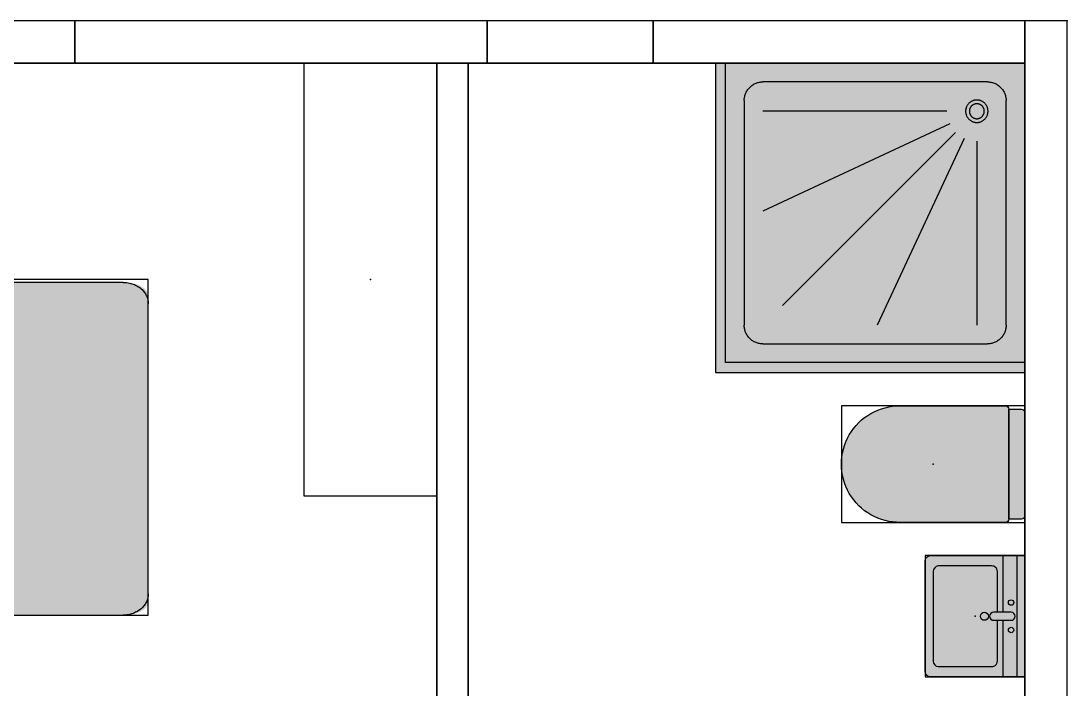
# Model space of a CAD drawing. Header units: millimetres. Extents: x 0 to 12908, y 0 to 7415.
# Drawn here: x 9763 to 12908, y 5407 to 7415 of the extents above; entities that cross this region are included whole.
import ezdxf

# ---------------------------------------------------------------- set-up
doc = ezdxf.new("R2010")
doc.units = ezdxf.units.MM
for name, color, linetype, true_color in [('Furniture', 37, 'Continuous', 0x75664f), ('FurnitureRefRec', 254, 'Continuous', 0xd5d5d5), ('PT Top Left Furniture', 211, 'Continuous', 0xff7fff), ('PT Top Right', 96, 'Continuous', 0x007f00), ('PT Top Right Furniture', 200, 'Continuous', 0xbf3fff), ('Walls', 1, 'Continuous', 0xff0000)]:
    doc.layers.add(name, color=color, linetype=linetype, true_color=true_color)
for name, color, linetype in [('Rooms$Bath Room', 7, 'Continuous'), ('Rooms$Bed Room', 7, 'Continuous'), ('Windows', 7, 'Continuous')]:
    doc.layers.add(name, color=color, linetype=linetype)

# ---------------------------------------------------------------- blocks, each defined once
blk = doc.blocks.new('Bedopstelling Klein')
at = {"layer": 'Furniture'}
blk.add_hatch(color=7, dxfattribs=at).paths.add_polyline_path([(-75.3, 0), (-71.9, 0), (-68.5, 0.2), (-65.1, 0.4), (-61.6, 0.7), (-58.1, 1.1), (-54.6, 1.5), (-51.1, 2.1), (-47.6, 2.8), (-44.1, 3.6), (-40.7, 4.5), (-37.4, 5.5), (-34.1, 6.5), (-32.5, 7.1), (-30.9, 7.7), (-29.4, 8.3), (-27.8, 9), (-26.3, 9.6), (-24.9, 10.3), (-23.5, 11), (-22.1, 11.7), (-20.7, 12.5), (-19.4, 13.3), (-18.1, 14), (-16.8, 14.8), (-15.6, 15.6), (-14.5, 16.5), (-13.4, 17.3), (-12.3, 18.2), (-11.2, 19), (-10.3, 19.9), (-9.3, 20.8), (-8.4, 21.7), (-7.6, 22.6), (-6.8, 23.5), (-6, 24.4), (-5.3, 25.3), (-4.9, 25.8), (-4.6, 26.3), (-4.3, 26.7), (-4, 27.2), (-3.7, 27.7), (-3.4, 28.1), (-3.2, 28.6), (-2.9, 29.1), (-2.7, 29.5), (-2.4, 30), (-2.2, 30.5), (-2, 30.9), (-1.8, 31.4), (-1.6, 31.9), (-1.4, 32.3), (-1.3, 32.8), (-1.1, 33.3), (-1, 33.7), (-0.8, 34.2), (-0.7, 34.7), (-0.6, 35.1), (-0.5, 35.6), (-0.4, 36), (-0.3, 36.5), (-0.2, 37), (-0.2, 37.4), (-0.1, 37.9), (-0.1, 38.3), (0, 38.8), (0, 39.2), (0, 39.7), (0, 40.1), (0, 959.9), (0, 960.3), (0, 960.8), (0, 961.2), (-0.1, 961.7), (-0.1, 962.1), (-0.2, 962.6), (-0.2, 963), (-0.3, 963.5), (-0.4, 964), (-0.5, 964.4), (-0.6, 964.9), (-0.7, 965.3), (-0.8, 965.8), (-1, 966.3), (-1.1, 966.7), (-1.3, 967.2), (-1.4, 967.7), (-1.6, 968.1), (-1.8, 968.6), (-2, 969.1), (-2.2, 969.5), (-2.4, 970), (-2.7, 970.5), (-2.9, 970.9), (-3.2, 971.4), (-3.4, 971.9), (-3.7, 972.3), (-4, 972.8), (-4.3, 973.3), (-4.6, 973.7), (-4.9, 974.2), (-5.3, 974.7), (-6, 975.6), (-6.8, 976.5), (-7.6, 977.4), (-8.4, 978.3), (-9.3, 979.2), (-10.3, 980.1), (-11.2, 981), (-12.3, 981.8), (-13.4, 982.7), (-14.5, 983.5), (-15.6, 984.4), (-16.8, 985.2), (-18.1, 986), (-19.4, 986.7), (-20.7, 987.5), (-22.1, 988.3), (-23.5, 989), (-24.9, 989.7), (-26.3, 990.4), (-27.8, 991), (-29.4, 991.7), (-30.9, 992.3), (-32.5, 992.9), (-34.1, 993.5), (-37.4, 994.5), (-40.7, 995.5), (-44.1, 996.4), (-47.6, 997.2), (-51.1, 997.9), (-54.6, 998.5), (-58.1, 998.9), (-61.6, 999.3), (-65.1, 999.6), (-68.5, 999.8), (-71.9, 1000), (-75.3, 1000), (-2076.2, 1000), (-2076.2, 0), (-2000, 0)], flags=0)
at = {"layer": 'Furniture', "color": 37, "true_color": 0x766750}
for p, q in [((-2000, 1000), (-2076.2, 1000)), ((-75.3, 1000), (-1924.7, 1000)), ((-1949.8, 852.9), (-1598.4, 852.9)), ((-1949.8, 147.1), (-1949.8, 852.9)), ((-1598.4, 852.9), (-1598.4, 147.1)), ((-1598.4, 147.1), (-1949.8, 147.1)), ((-1924.7, 0), (-75.3, 0)), ((-2000, 0), (-2076.2, 0))]:
    blk.add_line(p, q, dxfattribs=at)
for points in [[(-2076.2, 1000), (-2076.2, 0)], [(-2000, 1000), (-2000, 0)], [(0, 64.2), (0, 935.8)], [(-1347.4, 508), (-1347.4, 0)], [(-1548.2, 234.2), (-1548.2, 0)]]:
    blk.add_lwpolyline(points, dxfattribs=at)
for points, weights in [([(-2000, 935.8), (-2000, 1000), (-1924.7, 1000)], [1, 0.707106781186, 1]), ([(-1359.9, 1000), (-1378.9, 725.2), (-1485.4, 465.3)], [1, 0.990404896115, 1]), ([(-1170.2, 1000), (-1155.8, 710.3), (-1372.5, 486.7)], [1, 0.933646644704, 1]), ([(-75.3, 1000), (0, 1000), (0, 935.8)], [1, 0.707106781187, 1]), ([(-1598.4, 852.9), (-1774.1, 809.3), (-1949.8, 852.9)], [1, 0.959999998575, 1]), ([(-1548.2, 127.2), (-1534.8, 333.4), (-1372.5, 486.7)], [1, 0.942933891278, 1]), ([(-1548.2, 234.2), (-1537.6, 353.8), (-1485.4, 465.3)], [1, 0.988393644073, 1]), ([(-1949.8, 147.1), (-1774.1, 190.7), (-1598.4, 147.1)], [1, 0.959999998575, 1]), ([(-1924.7, 0), (-2000, 0), (-2000, 64.2)], [1, 0.707106781186, 1]), ([(0, 64.2), (0, 0), (-75.3, 0)], [1, 0.707106781186, 1])]:
    blk.add_rational_spline(points, weights, degree=2, dxfattribs=at)
at = {"layer": 'FurnitureRefRec'}
blk.add_lwpolyline([(0, 0), (0, 1008.5), (-2076.2, 1008.5), (-2076.2, 0)], close=True, dxfattribs=at)
at = {"layer": 'PT Top Left Furniture'}
blk.add_point((-2076.2, 0), dxfattribs=at)
at = {"layer": 'PT Top Right Furniture'}
blk.add_point((-2076.2, 1008.5), dxfattribs=at)
blk = doc.blocks.new('Douche')
at = {"layer": 'Furniture'}
blk.add_hatch(color=7, dxfattribs=at).paths.add_polyline_path([(-465, 465), (-465, -465), (465, -465), (465, 465)], flags=0)
at = {"layer": 'Furniture', "color": 37, "true_color": 0x766750}
for p, q in [((-465, -465), (-465, 435)), ((-465, 435), (435, 435)), ((435, 435), (435, -465)), ((322.5, 378.7), (-352.5, 378.7)), ((-408.8, 322.5), (-408.8, -352.5)), ((-320.7, -230.7), (-320.7, 322.5)), ((-282.6, -239.1), (-20.8, 322.5)), ((378.7, -352.5), (378.7, 322.5)), ((-257, -257), (263.4, 263.4)), ((-239.1, -282.6), (322.5, -20.8)), ((-230.7, -320.7), (322.5, -320.7)), ((-352.5, -408.8), (322.5, -408.8)), ((-465, -465), (435, -465))]:
    blk.add_line(p, q, dxfattribs=at)
for points in [[(465, 465), (-465, 465)], [(465, -465), (465, 465)]]:
    blk.add_lwpolyline(points, dxfattribs=at)
for points, weights in [([(-408.8, 322.5), (-408.8, 378.7), (-352.5, 378.7)], [1, 0.707106781187, 1]), ([(322.5, 378.7), (378.7, 378.7), (378.7, 322.5)], [1, 0.707106780956, 1]), ([(-352.5, -408.8), (-408.8, -408.8), (-408.8, -352.5)], [1, 0.707106781187, 1]), ([(378.7, -352.5), (378.7, -408.8), (322.5, -408.8)], [1, 0.707106781187, 1])]:
    blk.add_rational_spline(points, weights, degree=2, dxfattribs=at)
for points, knots in [([(-320.7, -286.9), (-286.9, -286.9), (-286.9, -320.7), (-286.9, -354.4), (-320.7, -354.4), (-354.4, -354.4), (-354.4, -320.7), (-354.4, -286.9), (-320.7, -286.9)], [0, 0, 0, 0.0530144, 0.0530144, 0.1060288, 0.1060288, 0.1590431, 0.1590431, 0.2120575, 0.2120575, 0.2120575]), ([(-320.7, -298.2), (-298.2, -298.2), (-298.2, -320.7), (-298.2, -343.2), (-320.7, -343.2), (-343.2, -343.2), (-343.2, -320.7), (-343.2, -298.2), (-320.7, -298.2)], [0, 0, 0, 0.0353429, 0.0353429, 0.0706858, 0.0706858, 0.1060288, 0.1060288, 0.1413717, 0.1413717, 0.1413717])]:
    blk.add_rational_spline(points, [1, 0.707106781187, 1, 0.707106781187, 1, 0.707106781187, 1, 0.707106781187, 1], degree=2, knots=knots, dxfattribs=at)
at = {"layer": 'FurnitureRefRec'}
blk.add_lwpolyline([(-465, -465), (465, -465), (465, 465), (-465, 465)], close=True, dxfattribs=at)
at = {"layer": 'PT Top Left Furniture'}
blk.add_point((-465, -465), dxfattribs=at)
at = {"layer": 'PT Top Right Furniture'}
blk.add_point((-465, 465), dxfattribs=at)
blk = doc.blocks.new('Toilet')
at = {"layer": 'Furniture'}
for points in [[(227.8, 165), (227.8, -165), (227.8, -165.3), (227.8, -165.7), (227.8, -166), (227.7, -166.4), (227.7, -166.7), (227.6, -167), (227.5, -167.4), (227.4, -167.7), (227.3, -168), (227.2, -168.3), (227.1, -168.7), (227, -169), (226.8, -169.3), (226.7, -169.6), (226.5, -169.9), (226.4, -170.2), (226.2, -170.5), (226, -170.8), (225.8, -171), (225.6, -171.3), (225.3, -171.6), (225.1, -171.8), (224.9, -172.1), (224.6, -172.3), (224.4, -172.5), (224.1, -172.8), (223.9, -173), (223.6, -173.2), (223.3, -173.4), (223, -173.5), (222.7, -173.7), (222.4, -173.9), (222.1, -174), (221.8, -174.2), (221.5, -174.3), (221.2, -174.4), (220.8, -174.5), (220.5, -174.6), (220.2, -174.7), (219.8, -174.8), (219.5, -174.9), (219.2, -174.9), (218.8, -174.9), (218.5, -175), (218.1, -175), (217.8, -175), (-98.2, -175), (-104.3, -175), (-110.4, -174.8), (-116.5, -174.3), (-122.6, -173.7), (-128.6, -172.8), (-134.6, -171.7), (-140.6, -170.4), (-146.5, -169), (-152.3, -167.3), (-158.1, -165.4), (-163.9, -163.3), (-169.5, -161), (-175.1, -158.5), (-180.5, -155.8), (-185.9, -152.9), (-191.2, -149.9), (-196.4, -146.6), (-201.4, -143.2), (-206.3, -139.6), (-211.1, -135.8), (-215.8, -131.9), (-220.3, -127.8), (-224.7, -123.6), (-228.9, -119.2), (-233, -114.7), (-236.9, -110), (-240.7, -105.2), (-244.3, -100.2), (-247.7, -95.2), (-250.9, -90), (-253.9, -84.7), (-256.8, -79.3), (-259.5, -73.8), (-261.9, -68.3), (-264.2, -62.6), (-266.3, -56.9), (-268.2, -51.1), (-269.9, -45.2), (-271.3, -39.3), (-272.6, -33.3), (-273.7, -27.3), (-274.5, -21.3), (-275.1, -15.2), (-275.6, -9.1), (-275.8, -3), (-275.8, 3), (-275.6, 9.1), (-275.1, 15.2), (-274.5, 21.3), (-273.7, 27.3), (-272.6, 33.3), (-271.3, 39.3), (-269.9, 45.2), (-268.2, 51.1), (-266.3, 56.9), (-264.2, 62.6), (-261.9, 68.3), (-259.5, 73.8), (-256.8, 79.3), (-253.9, 84.7), (-250.9, 90), (-247.7, 95.2), (-244.3, 100.2), (-240.7, 105.2), (-236.9, 110), (-233, 114.7), (-228.9, 119.2), (-224.7, 123.6), (-220.3, 127.8), (-215.8, 131.9), (-211.1, 135.8), (-206.3, 139.6), (-201.4, 143.2), (-196.4, 146.6), (-191.2, 149.9), (-185.9, 152.9), (-180.5, 155.8), (-175.1, 158.5), (-169.5, 161), (-163.9, 163.3), (-158.1, 165.4), (-152.3, 167.3), (-146.5, 169), (-140.6, 170.4), (-134.6, 171.7), (-128.6, 172.8), (-122.6, 173.7), (-116.5, 174.3), (-110.4, 174.8), (-104.3, 175), (-98.2, 175), (217.8, 175), (218.1, 175), (218.5, 175), (218.8, 174.9), (219.2, 174.9), (219.5, 174.9), (219.8, 174.8), (220.2, 174.7), (220.5, 174.6), (220.8, 174.5), (221.2, 174.4), (221.5, 174.3), (221.8, 174.2), (222.1, 174), (222.4, 173.9), (222.7, 173.7), (223, 173.5), (223.3, 173.4), (223.6, 173.2), (223.9, 173), (224.1, 172.8), (224.4, 172.5), (224.6, 172.3), (224.9, 172.1), (225.1, 171.8), (225.3, 171.6), (225.6, 171.3), (225.8, 171), (226, 170.8), (226.2, 170.5), (226.4, 170.2), (226.5, 169.9), (226.7, 169.6), (226.8, 169.3), (227, 169), (227.1, 168.7), (227.2, 168.3), (227.3, 168), (227.4, 167.7), (227.5, 167.4), (227.6, 167), (227.7, 166.7), (227.7, 166.4), (227.8, 166), (227.8, 165.7), (227.8, 165.3)], [(227.8, 165), (265.8, 165), (266.1, 165), (266.5, 165), (266.8, 164.9), (267.2, 164.9), (267.5, 164.9), (267.8, 164.8), (268.2, 164.7), (268.5, 164.6), (268.8, 164.5), (269.2, 164.4), (269.5, 164.3), (269.8, 164.2), (270.1, 164), (270.4, 163.9), (270.7, 163.7), (271, 163.5), (271.3, 163.4), (271.6, 163.2), (271.9, 163), (272.1, 162.8), (272.4, 162.5), (272.6, 162.3), (272.9, 162.1), (273.1, 161.8), (273.3, 161.6), (273.6, 161.3), (273.8, 161), (274, 160.8), (274.2, 160.5), (274.4, 160.2), (274.5, 159.9), (274.7, 159.6), (274.8, 159.3), (275, 159), (275.1, 158.7), (275.2, 158.3), (275.3, 158), (275.4, 157.7), (275.5, 157.4), (275.6, 157), (275.7, 156.7), (275.7, 156.4), (275.8, 156), (275.8, 155.7), (275.8, 155.3), (275.8, 155), (275.8, -155), (275.8, -155.3), (275.8, -155.7), (275.8, -156), (275.7, -156.4), (275.7, -156.7), (275.6, -157), (275.5, -157.4), (275.4, -157.7), (275.3, -158), (275.2, -158.3), (275.1, -158.7), (275, -159), (274.8, -159.3), (274.7, -159.6), (274.5, -159.9), (274.4, -160.2), (274.2, -160.5), (274, -160.8), (273.8, -161), (273.6, -161.3), (273.3, -161.6), (273.1, -161.8), (272.9, -162.1), (272.6, -162.3), (272.4, -162.5), (272.1, -162.8), (271.9, -163), (271.6, -163.2), (271.3, -163.4), (271, -163.5), (270.7, -163.7), (270.4, -163.9), (270.1, -164), (269.8, -164.2), (269.5, -164.3), (269.2, -164.4), (268.8, -164.5), (268.5, -164.6), (268.2, -164.7), (267.8, -164.8), (267.5, -164.9), (267.2, -164.9), (266.8, -164.9), (266.5, -165), (266.1, -165), (265.8, -165), (227.8, -165)]]:
    blk.add_hatch(color=7, dxfattribs=at).paths.add_polyline_path(points, flags=0)
at = {"layer": 'Furniture', "color": 37, "true_color": 0x766750}
for p, q in [((-98.2, 175), (217.8, 175)), ((227.8, 165), (265.8, 165)), ((227.8, -165), (227.8, 165)), ((227.8, 165), (227.8, -165)), ((275.8, 155), (275.8, -155)), ((217.8, -175), (-98.2, -175)), ((265.8, -165), (227.8, -165))]:
    blk.add_line(p, q, dxfattribs=at)
at = {"layer": 'Furniture', "color": 37, "true_color": 0x766750, "extrusion": (0, 0, -1)}
for centre, radius, start, end in [((100.8, 0), 175, 269.1583, 90.8417), ((-217.8, 165), 10, 90, 180), ((-265.8, 155), 10, 90, 180), ((-265.8, -155), 10, 180, 270), ((-217.8, -165), 10, 180, 270)]:
    blk.add_arc(centre, radius, start, end, dxfattribs=at)
at = {"layer": 'FurnitureRefRec'}
blk.add_lwpolyline([(-275.8, -175), (275.8, -175), (275.8, 175), (-275.8, 175)], close=True, dxfattribs=at)
at = {"layer": 'PT Top Left Furniture'}
blk.add_point((275.8, 175), dxfattribs=at)
at = {"layer": 'PT Top Right Furniture'}
blk.add_point((275.8, -175), dxfattribs=at)
blk = doc.blocks.new('Wastafel')
at = {"layer": 'Furniture'}
blk.add_hatch(color=7, dxfattribs=at).paths.add_polyline_path([(134.7, 182.3), (135.3, 182.2), (135.8, 182.1), (136.4, 182.1), (136.9, 182), (137.5, 181.8), (138, 181.7), (138.5, 181.5), (139.1, 181.4), (139.6, 181.2), (140.1, 180.9), (140.6, 180.7), (141.1, 180.5), (141.6, 180.2), (142.1, 179.9), (142.5, 179.6), (143, 179.3), (143.4, 179), (143.9, 178.7), (144.3, 178.3), (144.7, 177.9), (145.1, 177.5), (145.5, 177.1), (145.9, 176.7), (146.2, 176.3), (146.6, 175.9), (146.9, 175.4), (147.2, 175), (147.5, 174.5), (147.8, 174), (148, 173.5), (148.3, 173), (148.5, 172.5), (148.7, 172), (148.9, 171.5), (149.1, 171), (149.2, 170.5), (149.4, 169.9), (149.5, 169.4), (149.6, 168.8), (149.7, 168.3), (149.8, 167.7), (149.8, 167.2), (149.8, 166.6), (149.8, 166.1), (149.8, -166.1), (149.8, -166.6), (149.8, -167.2), (149.8, -167.7), (149.7, -168.3), (149.6, -168.8), (149.5, -169.4), (149.4, -169.9), (149.2, -170.5), (149.1, -171), (148.9, -171.5), (148.7, -172), (148.5, -172.5), (148.3, -173), (148, -173.5), (147.8, -174), (147.5, -174.5), (147.2, -175), (146.9, -175.4), (146.6, -175.9), (146.2, -176.3), (145.9, -176.7), (145.5, -177.1), (145.1, -177.5), (144.7, -177.9), (144.3, -178.3), (143.9, -178.7), (143.4, -179), (143, -179.3), (142.5, -179.6), (142.1, -179.9), (141.6, -180.2), (141.1, -180.5), (140.6, -180.7), (140.1, -180.9), (139.6, -181.2), (139.1, -181.4), (138.5, -181.5), (138, -181.7), (137.5, -181.8), (136.9, -182), (136.4, -182.1), (135.8, -182.1), (135.3, -182.2), (134.7, -182.3), (-149.9, -182.3), (-149.9, 182.3)], flags=0)
at = {"layer": 'Furniture', "color": 37, "true_color": 0x766750}
for p, q in [((-67.2, 135), (-67.2, 12.1)), ((-56.2, 12.1), (-108.5, 12.1)), ((-108.5, -12.2), (-56.2, -12.2)), ((-67.2, -12.2), (-67.2, -135))]:
    blk.add_line(p, q, dxfattribs=at)
for points in [[(134.7, -182.3), (-149.9, -182.3), (-149.9, 182.3), (134.7, 182.3)], [(-125.5, -182.3), (-125.5, 182.3)], [(-83.4, 12.1), (-83.4, 182.3)], [(149.8, 166.1), (149.8, -166.1)], [(110.4, 151.1), (-49.9, 151.1)], [(125.5, -135), (125.5, 135)], [(-83.4, -182.3), (-83.4, -12.2)], [(-49.9, -151.1), (110.4, -151.1)]]:
    blk.add_lwpolyline(points, dxfattribs=at)
for centre, radius in [((-108.5, 41.3), 8.1), ((-28.3, 0), 12.2), ((-108.5, -41.3), 8.1)]:
    blk.add_circle(centre, radius, dxfattribs=at)
at = {"layer": 'Furniture', "color": 37, "true_color": 0x766750, "extrusion": (0, 0, -1)}
for centre, start, end in [((-133.7, 166.1), 93.8655, 180), ((-133.7, -166.1), 180, 266.1345)]:
    blk.add_arc(centre, 16.2, start, end, dxfattribs=at)
at = {"layer": 'Furniture', "color": 37, "true_color": 0x766750}
for centre, radius, start, end in [((-51, 135), 16.2, 86.1345, 180), ((109.3, 135), 16.2, 0, 86.1345), ((-108.5, 0), 12.2, 90.0009, 269.9991), ((-56.2, 0), 12.2, 270, 90), ((-51, -135), 16.2, 180, 273.8655), ((109.3, -135), 16.2, 273.8655, 0)]:
    blk.add_arc(centre, radius, start, end, dxfattribs=at)
at = {"layer": 'FurnitureRefRec'}
blk.add_lwpolyline([(-149.9, -182.3), (149.8, -182.3), (149.8, 182.3), (-149.9, 182.3)], close=True, dxfattribs=at)
at = {"layer": 'PT Top Left Furniture'}
blk.add_point((-149.9, -182.3), dxfattribs=at)
at = {"layer": 'PT Top Right Furniture'}
blk.add_point((-149.9, 182.3), dxfattribs=at)

msp = doc.modelspace()

# ---------------------------------------------------------------- linework, layer by layer
at = {"layer": 'Furniture'}
msp.add_lwpolyline([(10613.5, 7287.9), (10613.5, 5987.9), (11013.5, 5987.9), (11013.5, 7287.9)], close=True, dxfattribs=at)
at = {"layer": 'PT Top Right'}
for p in [(9924.8, 7414.9), (11164, 7414.9), (11664, 7414.9), (12781, 7414.9), (12908, 7414.9), (9924.8, 7287.9), (11013.5, 7287.9), (11107.5, 7287.9), (11164, 7287.9), (11664, 7287.9), (12781, 7287.9), (12316, 6822.9), (10813.5, 6637.9), (12505.2, 6082.9), (12631.2, 5625.7)]:
    msp.add_point(p, dxfattribs=at)
at = {"layer": 'Rooms$Bath Room'}
msp.add_lwpolyline([(11107.5, 4978.9), (12781, 4978.9), (12781, 7287.9), (11107.5, 7287.9)], close=True, dxfattribs=at)
at = {"layer": 'Rooms$Bed Room'}
msp.add_lwpolyline([(8069.5, 4978.9), (11013.5, 4978.9), (11013.5, 7287.9), (8069.5, 7287.9)], close=True, dxfattribs=at)
at = {"layer": 'Walls'}
for points in [[(12781, 4324.9), (12908, 4324.9), (12908, 7414.9), (12781, 7414.9)], [(11013.5, 4978.9), (11107.5, 4978.9), (11107.5, 7287.9), (11013.5, 7287.9)]]:
    msp.add_lwpolyline(points, close=True, dxfattribs=at)
for points in [[(9924.8, 7414.9), (9924.8, 7287.9)], [(11164, 7414.9), (9924.8, 7414.9)], [(11164, 7287.9), (11164, 7414.9)], [(11664, 7414.9), (11664, 7287.9)], [(12781, 7414.9), (11664, 7414.9)], [(12781, 7287.9), (12781, 7414.9)], [(9924.8, 7287.9), (11164, 7287.9)], [(11664, 7287.9), (12781, 7287.9)]]:
    msp.add_open_spline(points, degree=1, dxfattribs=at)
at = {"layer": 'Windows'}
for points in [[(8524.8, 7287.9), (9924.8, 7287.9), (9924.8, 7414.9), (8524.8, 7414.9)], [(11164, 7287.9), (11664, 7287.9), (11664, 7414.9), (11164, 7414.9)]]:
    msp.add_lwpolyline(points, close=True, dxfattribs=at)

# ---------------------------------------------------------------- block references
at = {"layer": 'Furniture'}
for name, p, rotation in [('Douche', (12316, 6822.9), 180.0000000000002), ('Wastafel', (12631.2, 5625.7), 180)]:
    msp.add_blockref(name, p, dxfattribs=dict(at, rotation=rotation))
for name, p in [('Bedopstelling Klein', (10145.7, 5629.2)), ('Toilet', (12505.2, 6082.9))]:
    msp.add_blockref(name, p, dxfattribs=at)

doc.saveas('drawing.dxf')
